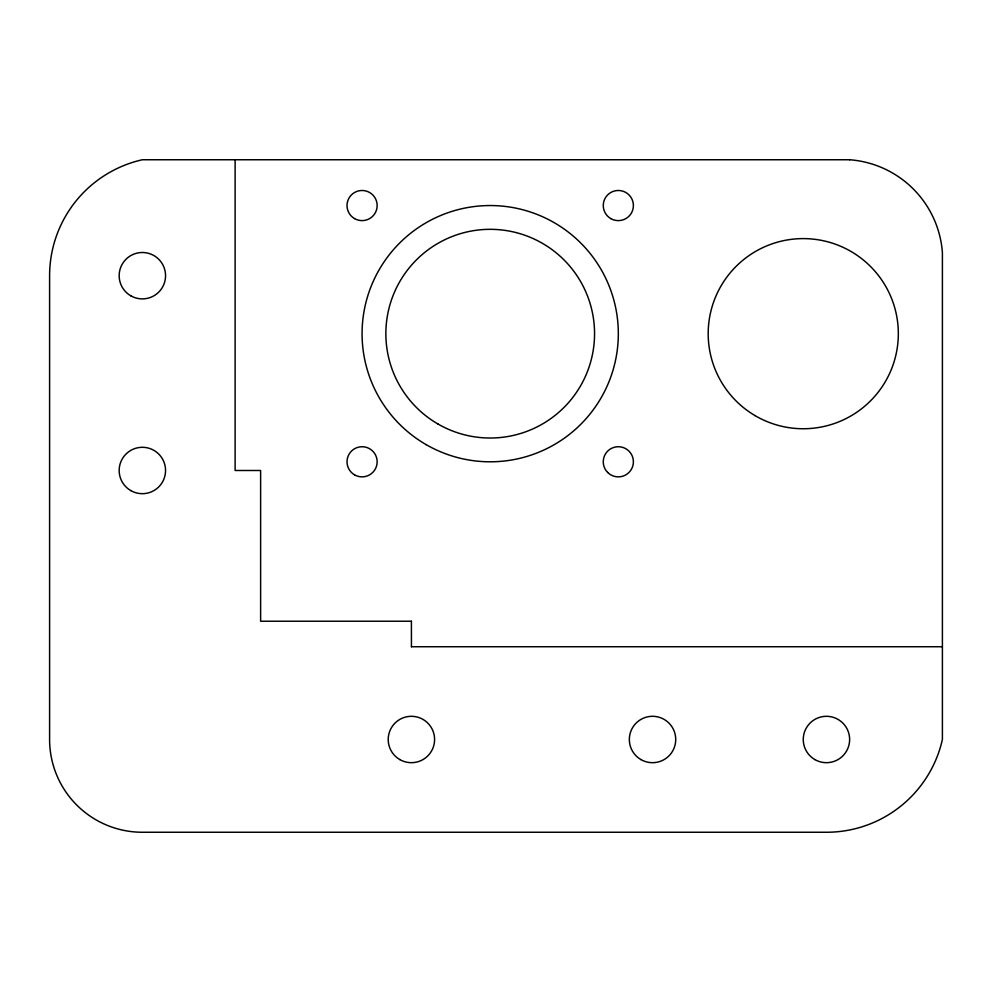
<?xml version="1.0" encoding="UTF-8"?>
<svg xmlns="http://www.w3.org/2000/svg" width="992" height="992" viewBox="0 0 992 992"><rect width="100%" height="100%" fill="white"/><g stroke="black" fill="none" stroke-linecap="round" stroke-linejoin="round"><path stroke-width="1.49" d="M411.444 621.228L260.623 621.228L260.623 470.493L235.116 470.493L235.116 159.749M411.407 646.734L942.4 646.734M411.407 621.228L411.444 646.734M849.636 159.749L142.364 159.749A118.842 118.842 0 0 0 49.6 275.702L49.6 739.486A92.764 92.764 0 0 0 142.364 832.251L826.448 832.251A118.842 118.842 0 0 0 942.4 739.486L942.4 252.514A100.514 100.514 0 0 0 849.636 159.749M438.03 424.043A104.358 104.358 0 0 0 594.555 333.672A104.358 104.358 0 0 0 438.03 243.3A104.358 104.358 0 0 0 438.03 424.043M426.138 444.627A128.117 128.117 0 0 0 618.326 333.672A128.117 128.117 0 0 0 426.138 222.716A128.117 128.117 0 0 0 426.138 444.627M354.541 218.6A15.078 15.078 0 0 0 377.158 205.555A15.078 15.078 0 0 0 354.541 192.498A15.078 15.078 0 0 0 354.541 218.6M354.541 474.846A15.078 15.078 0 0 0 377.158 461.801A15.078 15.078 0 0 0 354.541 448.744A15.078 15.078 0 0 0 354.541 474.846M607.662 472.452A15.078 15.078 0 0 0 632.884 465.694A15.078 15.078 0 0 0 614.42 447.231A15.078 15.078 0 0 0 607.662 472.452M755.036 415.611A95.083 95.083 0 0 0 898.33 334.465A95.083 95.083 0 0 0 756.412 250.939A95.083 95.083 0 0 0 755.036 415.611M610.787 218.6A15.078 15.078 0 0 0 633.404 205.555A15.078 15.078 0 0 0 610.787 192.498A15.078 15.078 0 0 0 610.787 218.6M130.758 295.777A23.188 23.188 0 0 0 165.552 275.702A23.188 23.188 0 0 0 130.758 255.614A23.188 23.188 0 0 0 130.758 295.777M814.854 759.574A23.188 23.188 0 0 0 849.636 739.486A23.188 23.188 0 0 0 814.854 719.411A23.188 23.188 0 0 0 814.854 759.574M640.931 759.574A23.188 23.188 0 0 0 675.726 739.486A23.188 23.188 0 0 0 640.931 719.411A23.188 23.188 0 0 0 640.931 759.574M399.813 759.574A23.188 23.188 0 0 0 434.595 739.486A23.188 23.188 0 0 0 399.813 719.411A23.188 23.188 0 0 0 399.813 759.574M130.758 490.569A23.188 23.188 0 0 0 165.552 470.493A23.188 23.188 0 0 0 130.758 450.405A23.188 23.188 0 0 0 130.758 490.569"/></g></svg>
